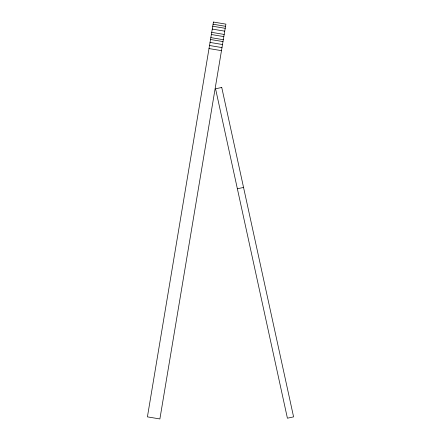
<?xml version="1.0" encoding="UTF-8"?>
<svg xmlns="http://www.w3.org/2000/svg" width="441" height="441" viewBox="0 0 441 441"><rect width="100%" height="100%" fill="white"/><g stroke="black" fill="none" stroke-linecap="round" stroke-linejoin="round"><path stroke-width="0.66" d="M237.374 188.781L243.548 187.436M213.075 24.227L225.549 26.311M212.744 26.228L225.213 28.312M212.264 29.073L224.734 31.162M211.719 32.358L224.188 34.448M211.355 34.519L223.824 36.603M210.837 37.617L223.306 39.707M210.522 39.497L222.992 41.581M210.032 42.43L222.501 44.519M209.519 45.506L221.988 47.589M209.006 48.565L221.476 50.649M213.438 22.05L147.415 416.866L159.885 418.95L225.913 24.134L213.438 22.05M221.746 87.456L215.572 88.801L287.411 418.211L293.585 416.866L221.746 87.456"/></g></svg>
